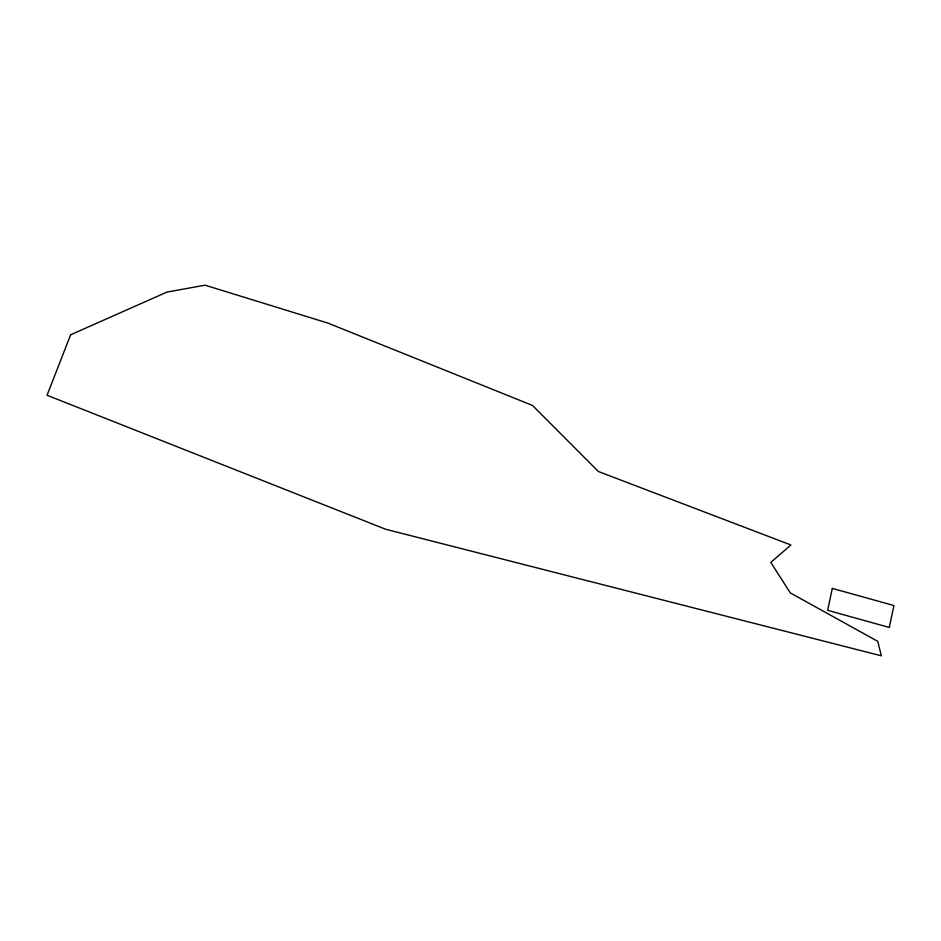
<?xml version="1.0" encoding="UTF-8"?>
<svg xmlns="http://www.w3.org/2000/svg" width="941" height="941" viewBox="0 0 941 941"><rect width="100%" height="100%" fill="white"/><g stroke="black" fill="none" stroke-linecap="round" stroke-linejoin="round"><path stroke-width="1.41" d="M832.315 588.384L827.633 610.297L889.269 627.459L893.95 605.557L832.315 588.384M70.646 334.773L47.05 395.244L385.692 529.265L881.352 655.818L877.73 641.315L790.299 592.924L770.808 562.4L790.922 544.98L598.382 471.512L532.535 405.453L327.915 323.092L205.067 285.182L167.004 292.075L70.646 334.773"/></g></svg>
